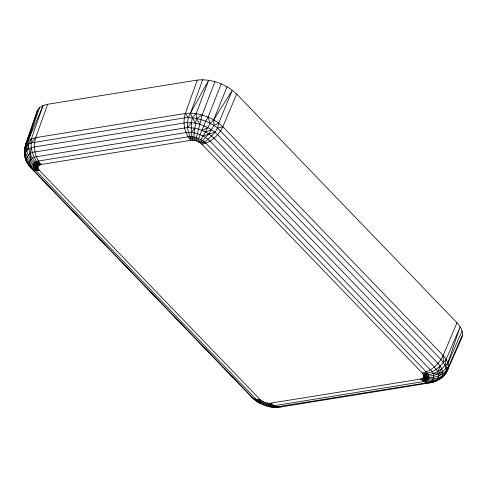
<?xml version="1.0" encoding="UTF-8"?>
<svg xmlns="http://www.w3.org/2000/svg" width="487" height="487" viewBox="0 0 487 487"><rect width="100%" height="100%" fill="white"/><g stroke="black" fill="none" stroke-linecap="round" stroke-linejoin="round"><path stroke-width="0.73" d="M272.708 406.931L274.144 407.144C265.433 407.077 257.13 402.779 251.17 396.558L30.845 167.838C27.248 163.796 24.74 158.579 24.514 153.119C23.394 148.492 27.546 145.205 28.051 140.804L43.081 105.515L39.593 107.584L28.051 140.804C28.173 149.99 30.681 160.406 39.593 164.941C32.775 158.062 30.188 148.298 31.375 138.838L43.081 105.515L47.653 104.267L197.265 80.081C211.571 78.541 226.309 84.202 236.658 94.052L456.976 322.765C460.659 326.716 464.16 332.396 461.779 337.887L447.717 369.864C444.308 376.658 437.74 381.473 430.271 382.831L280.658 407.01L274.863 407.223L272.257 405.89L269.262 403.364C265.78 403.114 262.359 401.714 259.839 399.279L39.514 170.56L37.956 167.912L38.528 165.696L41.085 164.503L190.697 140.317C194.782 139.891 198.976 141.504 201.941 144.304L422.266 373.024L423.824 375.672L423.252 377.888L420.695 379.081L269.262 403.364L270.194 405.805L272.081 407.108L277.547 407.284M274.863 407.223L427.02 382.819C434.307 382.752 435.822 373.718 430.38 369.828L210.055 141.108C203.749 135.069 194.697 131.593 185.949 132.561L36.336 156.747C31.832 156.917 27.716 161.544 30.255 165.921L33.907 167.826L37.956 167.912L33.445 166.444L27.522 163.169C22.146 155.694 25.385 147.981 34.382 146.958L187.544 122.468L191.428 122.621L191.275 132.452L192.517 140.226C186.777 132.872 185.553 121.153 190.49 113.118L208.68 80.252L196.2 113.629L192.292 117.732L191.428 122.621L187.684 127.503L34.961 151.956C29.445 152.163 24.417 157.825 27.522 163.169L30.255 165.921L32.976 169.732L253.301 398.451L256.253 399.377L259.839 399.279L257.745 400.74L255.31 400.29L253.63 398.804L260.326 403.54L261.464 403.157L263.114 401.647L263.583 404.131L263.181 404.855L263.254 404.387M24.837 149.527L25.927 143.452L37.359 110.366L39.593 107.584M36.239 114.445L25.099 146.654C22.152 155.493 29.214 165.038 37.974 166.706C29.579 162.591 22.445 153.07 25.927 143.452L28.051 140.804L31.375 138.838L35.721 137.651L185.334 113.465L190.49 113.118L196.2 113.629C197.387 122.554 192.462 131.387 194.55 140.475L196.389 137.651L202.172 114.969L214.956 81.658M462.65 334.526L448.545 366.668C446.756 377.407 432.249 386.66 423.252 377.888C430.654 381.881 440.924 380.834 445.568 373.176L446.195 370.759L446.031 368.105L445.088 365.287L446.202 359.284L460.191 326.771L446.031 368.105L438.604 376.043C437.04 384.572 426.095 382.776 420.695 379.081C423.556 381.972 428.176 384.188 432.085 382.076M31.271 147.725L29.981 153.679L30.858 159.298L34.358 162.92L38.528 165.696L35.399 162.068C32.008 164.009 33.518 168.569 35.928 170.663L256.253 399.377C260.935 403.863 267.649 406.444 274.144 405.726L423.757 381.54C429.163 381.491 430.289 374.789 426.253 371.898L205.928 143.184C201.247 138.698 194.526 136.117 188.037 136.841L38.424 161.02L35.399 162.068M236.658 94.052L222.821 126.76C218.852 135.209 211.194 142.277 201.941 144.304C208.466 138.247 217.671 132.866 218.7 123.12L232.323 90.223L213.708 119.832C206.774 125.616 205.124 135.52 198.666 141.936L198.593 138.43L205.733 121.141L208.107 117.069L221.195 83.874M47.653 104.267L35.721 137.651C32.866 146.715 34.76 157.313 41.085 164.503L36.769 161.428M197.265 80.081L185.334 113.465C182.479 122.535 184.372 133.134 190.697 140.317L189.924 136.677M36.488 113.727L37.359 110.366M202.683 79.716L190.49 113.118L192.292 117.732L195.53 123.241C203.73 125.031 211.668 128.751 217.671 134.716L437.99 363.43C441.654 367.046 444.948 373.462 440.948 378.009M227.082 86.777L213.708 119.832L214.049 125.451L208.704 133.882L200.467 143.044L204.437 141.82M196.2 113.629C206.062 115.395 215.625 119.686 222.821 126.76L443.146 355.473L446.202 359.284C440.339 366.437 432.45 374.85 422.266 373.024C431.519 370.997 439.171 363.923 443.146 355.473L456.976 322.765M462.108 330.758L448.028 363.083L445.088 365.287L441.788 368.762L438.477 373.894L438.604 376.043L433.838 377.267L428.816 377.425L423.806 376.877C430.861 380.493 440.169 379.063 445.568 373.176M428.816 377.425L423.824 375.672L433.101 373.645L437.71 371.611L440.218 366.09M31.375 138.838L28.496 144.213L26.73 150.526L28.258 155.079L30.858 159.298M446.202 359.284L448.028 363.083L448.545 366.668L446.195 370.759L442.817 373.827L438.604 376.043M198.593 138.43L196.645 141.06L196.389 137.651M444.26 374.199L445.587 372.512C443.389 377.583 437.935 380.335 432.992 382.155M191.275 132.452L194.672 128.178C201.855 129.749 208.801 133.006 214.055 138.229L434.38 366.942L437.71 371.611L438.477 373.894L433.728 375.507L428.737 376.116L423.824 375.672M266.152 405.908L265.792 404.91L267.229 403.108L270.194 405.805M460.885 339.001L461.779 337.887M446.439 371.453L447.717 369.864M24.977 148.042L26.73 150.526L26.371 145.936L28.496 144.213L31.278 142.916L35.721 137.651M263.583 404.131L265.135 402.524L265.792 404.91M256.521 400.898L257.672 402L259.498 402.012L261.312 400.539L257.745 400.74M437.71 371.611L441.788 368.762M202.172 114.969L196.724 118.402L188.092 117.568L184.256 117.903L31.278 142.916M442.665 371.368L438.477 373.894L433.101 373.645M446.031 368.105L448.545 366.668M199.719 124.301L196.724 118.402L205.733 121.141L214.049 125.451L218.7 123.12M201.971 130.394L207.852 127.612M440.936 377.528L442.05 377.005M203.03 136.025L214.858 132.147M205.465 132.007L211.553 129.755M198.666 141.936L202.677 140.548M427.434 373.316L423.3 374.357L428.268 374.734M433.917 381.418L436.407 380.81M214.049 125.451L217.622 128.032L222.821 126.76M259.498 402.012L263.114 401.647M25.744 158.488C26.748 164.399 31.905 170.529 38.479 169.226L33.907 167.826M280.658 407.01L277.407 406.998L274.144 405.726L271.082 403.266L272.257 405.89M187.684 127.503L194.672 128.178M423.252 377.888L428.505 378.612M191.428 122.621L195.53 123.241M34.747 169.251L39.514 170.56C36.056 171.101 31.491 170.207 30.267 166.469M432.499 380.262L435.25 381.108M272.081 407.108L269.147 406.669L268.014 405.476L267.229 403.108M33.67 163.949L38.528 165.696M426.776 380.493L422.186 378.642L425.407 381.132M258.469 402.025L259.766 402.779M33.366 165.142L37.956 167.912M251.17 396.558L253.301 398.451M217.622 128.032L440.978 359.522L445.088 365.287M25.014 157.167L26.755 160.893L29.628 164.052M191.988 136.756L194.55 140.475M185.334 113.465L188.092 117.568M25.89 159.766L27.461 162.439M27.747 163.054L28.897 165.513M208.107 117.069L210.043 123.126M24.861 154.708L26.755 160.893M25.927 143.452L26.371 145.936M443.146 355.473L443.383 362.401"/></g></svg>
